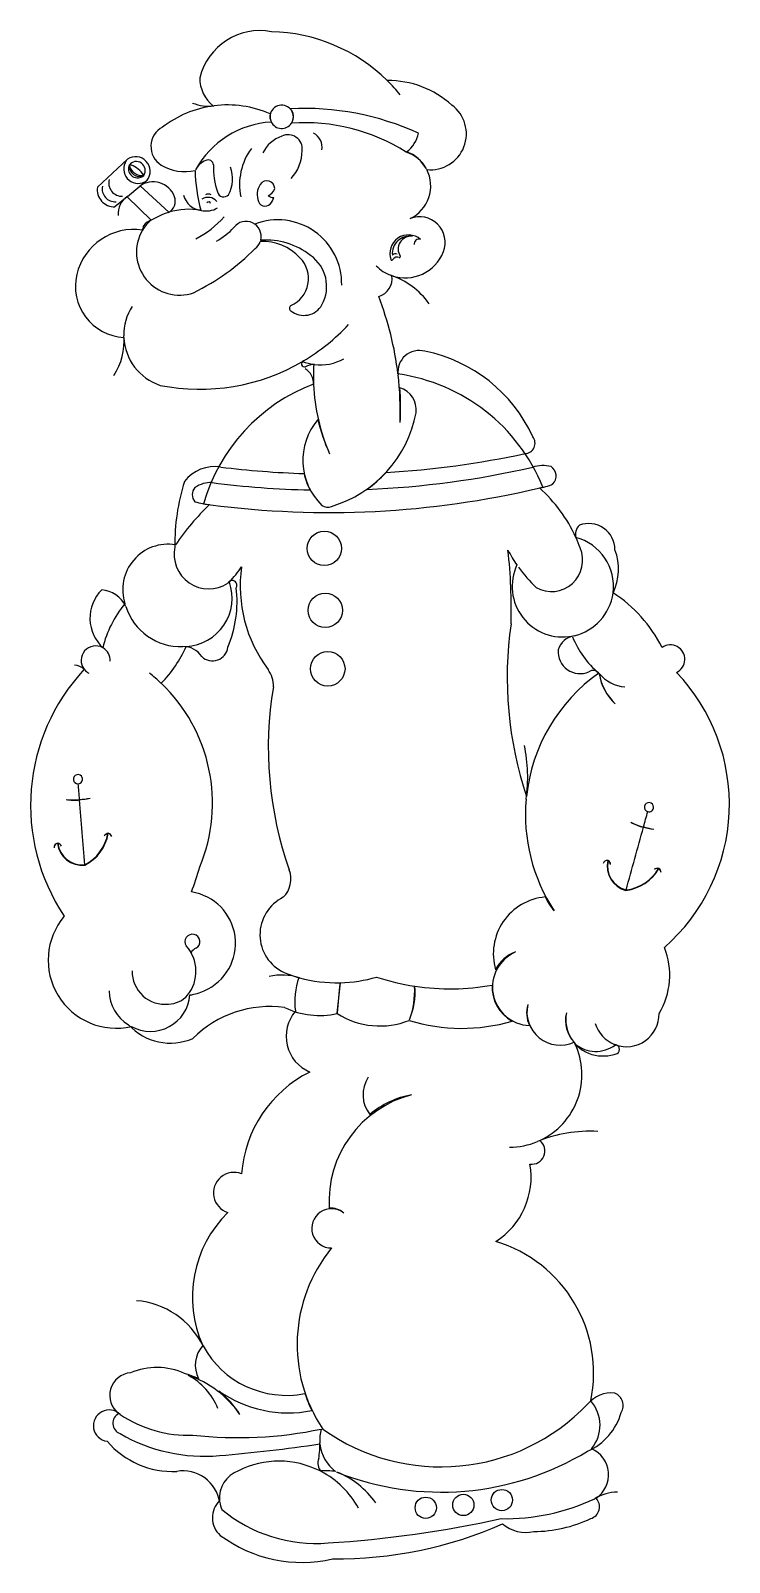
# Model space of a CAD drawing. Extents: x 0 to 0.92, y 0 to 2.02.
import ezdxf

# ---------------------------------------------------------------- set-up
doc = ezdxf.new("R2010")
doc.units = 0
doc.layers.get('0').update_dxf_attribs({"color": 1, "linetype": 'CONTINUOUS'})

msp = doc.modelspace()

# ---------------------------------------------------------------- linework, layer by layer
at = {"linetype": 'CONTINUOUS'}
for p, q in [((0.127597, 1.847166), (0.088066, 1.810404)), ((0.144364, 1.812195), (0.153311, 1.819588)), ((0.148798, 1.825816), (0.149145, 1.825972)), ((0.126995, 1.797845), (0.111039, 1.784662)), ((0.158957, 1.767057), (0.126995, 1.797845)), ((0.127518, 1.798278), (0.143736, 1.811677)), ((0.144364, 1.812195), (0.182193, 1.777454)), ((0.40378, 0.723095), (0.40794, 0.763027))]:
    msp.add_line(p, q, dxfattribs=at)
for centre, radius in [((0.386883, 1.334847), 0.02266), ((0.388023, 1.253327), 0.02266), ((0.391423, 1.176347), 0.02266), ((0.520483, 0.071827), 0.014019), ((0.569963, 0.075627), 0.014019), ((0.620683, 0.081967), 0.014019)]:
    msp.add_circle(centre, radius, dxfattribs=at)
for centre, radius, start, end in [((0.302068, 1.934772), 0.081753, 79.388621, 166.001915), ((0.312112, 1.78998), 0.225203, 45.578904, 88.724888), ((0.270253, 1.954248), 0.047511, 179.639262, 230.909981), ((0.470954, 1.825949), 0.124881, 47.859132, 90.558125), ((0.312112, 1.78998), 0.225203, 39.066309, 45.437229), ((0.259448, 1.778058), 0.140625, 97.827857, 127.550477), ((0.234405, 1.973228), 0.056145, 247.920294, 277.370021), ((0.259448, 1.778058), 0.140625, 66.44796, 97.288894), ((0.330703, 1.903028), 0.015374, 0, 204.128768), ((0.526792, 1.88055), 0.04717, 263.779338, 53.66106), ((0.323934, 1.774535), 0.121882, 93.2991, 151.164203), ((0.330234, 1.903277), 0.015054, 165.807268, 205.725776), ((0.330703, 1.903028), 0.015374, 206.29887, 327.15781), ((0.359693, 1.548662), 0.365553, 65.593387, 92.772281), ((0.331374, 1.903293), 0.014944, 327.139123, 44.6072), ((0.330703, 1.903028), 0.015374, 329.32645, 0), ((0.187514, 1.863995), 0.029027, 118.320651, 237.326315), ((0.345336, 1.83576), 0.044262, 109.249955, 153.445432), ((0.339048, 1.860665), 0.018814, 353.536711, 116.194741), ((0.361451, 1.646886), 0.248445, 57.553988, 94.115793), ((0.362743, 1.862797), 0.02125, 351.203082, 61.926832), ((0.4721, 1.888659), 0.039292, 306.02026, 349.572715), ((0.356886, 1.813548), 0.081724, 144.031532, 191.290294), ((0.302188, 1.859456), 0.055562, 317.484869, 359.063373), ((0.479935, 1.811826), 0.047109, 28.622516, 71.679407), ((0.481703, 1.81485), 0.044146, 26.276537, 72.18885), ((0.141545, 1.834394), 0.018912, 145.36611, 296.996214), ((0.138398, 1.83146), 0.019062, 321.477798, 124.516753), ((0.140875, 1.834785), 0.012124, 162.204398, 312.47886), ((0.143353, 1.838252), 0.01366, 174.202144, 294.706789), ((0.139101, 1.8323), 0.011872, 327.786707, 141.858849), ((0.131645, 1.838288), 0.001597, 57.381355, 172.612677), ((0.147151, 1.843568), 0.017827, 196.53868, 275.302495), ((0.120483, 1.808361), 0.033502, 32.354097, 68.970875), ((0.202861, 1.890904), 0.059985, 238.862124, 283.380614), ((0.241348, 1.820115), 0.027568, 112.804713, 151.364778), ((0.233854, 1.839276), 0.007019, 3.030685, 117.045277), ((0.334922, 1.835194), 0.094165, 177.289349, 199.250961), ((0.22179, 1.821478), 0.04422, 331.750348, 20.358914), ((0.120536, 1.816133), 0.017719, 165.632921, 271.408031), ((0.161395, 1.787642), 0.029824, 20.116726, 126.305484), ((0.426825, 1.835601), 0.210104, 180.832742, 195.343274), ((0.311122, 1.808415), 0.010463, 1.051516, 147.041788), ((0.479935, 1.811826), 0.047109, 295.079936, 27.608318), ((0.109988, 1.806847), 0.022209, 170.783525, 272.711258), ((0.111237, 1.808223), 0.017009, 168.479484, 274.633355), ((0.141426, 1.776078), 0.026196, 122.066983, 186.528573), ((0.174098, 1.7919), 0.016436, 296.848054, 21.410558), ((0.227218, 1.806251), 0.026466, 193.66067, 264.331053), ((0.233838, 1.782376), 0.014596, 39.234068, 124.060851), ((0.233983, 1.793228), 0.008123, 62.107081, 117.892917), ((0.254289, 1.806053), 0.008483, 192.981654, 319.531877), ((0.324391, 1.800451), 0.025935, 148.226375, 200.264889), ((0.306673, 1.813809), 0.015791, 292.763191, 340.769039), ((0.319398, 1.807469), 0.010552, 231.180511, 275.042074), ((0.293886, 1.805705), 0.027849, 321.574076, 341.693109), ((0.217634, 1.667082), 0.115922, 108.151053, 120.134654), ((0.208743, 1.687548), 0.093744, 80.503574, 106.452528), ((0.231338, 1.809164), 0.030015, 257.032941, 299.685178), ((0.234576, 1.788642), 0.002511, 7.918361, 154.878228), ((0.308857, 1.794898), 0.009441, 201.304553, 331.872444), ((0.136144, 1.677242), 0.077591, 81.565095, 166.354216), ((0.13488, 1.759889), 0.013923, 333.71053, 358.811311), ((0.18143, 1.735857), 0.038451, 125.765434, 151.855459), ((0.168765, 1.743333), 0.025753, 111.23586, 140.826288), ((0.163745, 1.849545), 0.119852, 296.778632, 319.399016), ((0.206625, 1.811949), 0.081823, 297.766058, 318.327523), ((0.28365, 1.745454), 0.019982, 346.001346, 142.757005), ((0.325643, 1.68331), 0.084119, 358.799782, 111.194667), ((0.512163, 1.737642), 0.033817, 339.044634, 111.254636), ((0.195928, 1.724832), 0.056509, 149.252392, 289.448636), ((0.28365, 1.745454), 0.019982, 307.243274, 340.557959), ((0.306092, 1.672803), 0.066099, 42.60476, 93.121324), ((0.310214, 1.64654), 0.094354, 51.661345, 94.361823), ((0.497633, 1.72315), 0.024454, 48.792959, 200.597014), ((0.499253, 1.723195), 0.022849, 80.451309, 185.2613), ((0.500899, 1.729006), 0.016859, 82.693414, 213.88135), ((0.511257, 1.735981), 0.006096, 65.937874, 191.479968), ((0.080782, 1.944191), 0.303777, 296.166756, 315.042312), ((0.327129, 1.690164), 0.038889, 293.672207, 44.759107), ((0.339919, 1.679665), 0.050022, 331.17459, 54.814665), ((0.47573, 1.716034), 0.001784, 236.409076, 327.966341), ((0.493349, 1.74511), 0.054057, 251.199604, 338.784541), ((0.480314, 1.717415), 0.005303, 64.459016, 135.986471), ((0.483043, 1.711885), 0.006625, 67.081986, 151.094644), ((0.48601, 1.718997), 0.001082, 249.03244, 34.348089), ((0.126661, 1.680131), 0.067697, 166.836701, 266.681867), ((0.493349, 1.74511), 0.054057, 224.787058, 249.73472), ((0.451249, 1.690464), 0.024922, 286.857372, 8.007756), ((0.442612, 1.599091), 0.10054, 35.168104, 71.432734), ((0.345595, 1.651048), 0.004515, 129.176294, 230.823702), ((0.359805, 1.669167), 0.027541, 231.719659, 330.36218), ((0.059784, 1.513312), 0.42715, 6.882323, 21.032324), ((0.192401, 1.615834), 0.069735, 147.261693, 180.850241), ((0.041239, 1.607458), 0.081765, 326.727645, 5.151639), ((0.222984, 1.812001), 0.267602, 300.610614, 317.014925), ((0.192401, 1.615834), 0.069735, 182.70155, 251.906256), ((0.511985, 1.56721), 0.028253, 74.994159, 187.397742), ((0.480368, 1.399638), 0.198713, 24.423035, 78.701592), ((0.222984, 1.812001), 0.267602, 258.74251, 300.353389), ((0.360834, 1.577904), 0.004104, 112.7457, 287.966841), ((0.381874, 1.639478), 0.06301, 247.942369, 261.818144), ((0.373202, 1.555005), 0.022002, 88.70241, 120.304384), ((0.629259, 1.561916), 0.256802, 176.608188, 182.392812), ((0.381874, 1.639478), 0.06301, 262.545997, 299.333915), ((0.350181, 1.551948), 0.022556, 356.817251, 59.586639), ((0.450105, 1.324453), 0.242406, 22.073466, 81.996517), ((0.059784, 1.513312), 0.42715, 358.287627, 6.757382), ((0.456637, 1.328694), 0.237813, 110.672861, 164.169539), ((0.629259, 1.561916), 0.256802, 182.504253, 203.492564), ((0.477243, 1.517047), 0.0307, 353.454039, 72.922153), ((0.165424, 1.520078), 0.321913, 356.521641, 4.689054), ((0.350923, 1.543295), 0.159617, 286.495044, 349.258991), ((0.441202, 1.450884), 0.082598, 139.517242, 225.921115), ((0.596732, 1.554023), 0.223897, 192.776652, 204.958377), ((0.650979, 1.473198), 0.013436, 271.072149, 39.809532), ((0.398215, 2.634067), 1.201251, 273.339717, 282.159049), ((0.242479, 1.392528), 0.050048, 80.886727, 142.637846), ((0.398215, 2.634067), 1.201251, 262.932039, 268.189236), ((0.438182, 1.449404), 0.079547, 191.59488, 208.194083), ((0.393315, 2.612807), 1.201251, 272.364967, 282.894797), ((0.353171, 1.540029), 0.155859, 305.142089, 317.561695), ((0.674698, 1.401921), 0.042089, 75.129403, 108.435031), ((0.677308, 1.43016), 0.014895, 315.893818, 56.632104), ((0.45311, 1.342365), 0.263042, 162.171586, 181.214331), ((0.226556, 1.40565), 0.013663, 137.389269, 222.610728), ((0.237174, 1.386058), 0.035486, 86.791548, 125.632423), ((0.393315, 2.583368), 1.201251, 262.518512, 283.257371), ((0.393315, 2.612807), 1.201251, 262.626948, 268.79592), ((0.658434, 1.484671), 0.071298, 278.35406, 294.501856), ((0.393315, 2.583368), 1.201251, 283.321574, 283.549102), ((0.543392, 1.270605), 0.191687, 24.287926, 48.621494), ((0.463037, 1.154274), 0.329334, 133.665559, 145.734544), ((0.246042, 1.491626), 0.099703, 252.764373, 264.742094), ((0.393315, 2.583368), 1.201251, 262.082336, 262.458078), ((0.391115, 1.401687), 0.012536, 233.980424, 294.14431), ((0.733956, 1.353487), 0.016252, 132.862861, 196.480896), ((0.735201, 1.333169), 0.034499, 0.051185, 110.890266), ((0.181211, 1.280551), 0.059929, 80.731545, 197.993756), ((0.234598, 1.327085), 0.045518, 167.689094, 303.493445), ((0.795195, 1.419767), 0.187919, 207.65402, 214.570803), ((-0.040836, 1.256354), 0.673901, 358.230772, 6.491979), ((0.686164, 1.319116), 0.041014, 240.13825, 23.617447), ((0.700949, 1.284968), 0.066728, 352.657174, 75.094207), ((0.543392, 1.270605), 0.191687, 19.803444, 24.099921), ((0.701231, 1.307722), 0.073056, 334.34224, 20.411146), ((0.700949, 1.284968), 0.066728, 155.02953, 280.756893), ((0.265349, 1.286279), 0.006311, 329.746479, 153.188425), ((0.153615, 1.39345), 0.149267, 316.418403, 326.261826), ((0.459421, 1.285612), 0.183381, 172.184971, 216.883942), ((0.795195, 1.419767), 0.187919, 215.742508, 226.459047), ((0.13093, 1.242927), 0.052752, 135.043836, 227.889767), ((0.09084, 1.242221), 0.038079, 25.41399, 85.843252), ((0.201788, 1.26934), 0.063596, 272.965013, 19.479532), ((0.116886, 1.2648), 0.154998, 337.225728, 6.780495), ((0.700949, 1.284968), 0.066728, 282.959438, 352.353668), ((0.665465, 1.120085), 0.1865, 26.928665, 56.967384), ((0.237015, 1.168535), 0.146517, 140.34461, 165.922247), ((0.197938, 1.281833), 0.076337, 197.747828, 271.924475), ((1.124841, 1.165077), 0.497118, 171.850428, 198.373555), ((0.719834, 1.194391), 0.025847, 98.725549, 164.726555), ((0.825713, 1.263087), 0.120504, 201.691607, 230.053994), ((0.085656, 1.18745), 0.019108, 61.073031, 217.986758), ((0.085656, 1.18745), 0.019108, 357.293752, 58.793811), ((0.054869, 1.27267), 0.164408, 315.433545, 336.011566), ((0.201535, 1.177335), 0.028222, 32.262347, 92.09769), ((0.239475, 1.207269), 0.020474, 226.571021, 353.074007), ((0.723568, 1.19877), 0.028771, 175.155652, 294.064724), ((0.842581, 1.188818), 0.019102, 295.296071, 124.566859), ((0.2625, 0.996583), 0.2625, 136.975646, 213.780604), ((0.056623, 1.161429), 0.019912, 44.170922, 86.322062), ((0.085656, 1.18745), 0.019108, 219.466942, 242.19594), ((0.021618, 0.999533), 0.217956, 46.502469, 51.686412), ((0.281655, 1.153521), 0.0381, 358.536055, 35.318768), ((0.880739, 0.983868), 0.22899, 125.322551, 173.854966), ((0.740734, 1.164694), 0.009511, 29.655445, 124.844219), ((0.81654, 1.180371), 0.068287, 188.48116, 227.035966), ((0.78627, 1.200196), 0.047779, 218.734623, 265.766868), ((0.669731, 0.998194), 0.250633, 311.176643, 43.761835), ((0.021618, 0.999533), 0.217956, 337.335694, 46.372767), ((0.795746, 1.07261), 0.482668, 170.466987, 199.49301), ((0.814749, 1.17965), 0.066543, 188.860523, 227.741074), ((0.450055, 1.033362), 0.204651, 352.005219, 11.91096), ((0.062348, 1.03108), 0.006032, 19.999999, 271.046987), ((0.062348, 1.03108), 0.006032, 274.707422, 19.999999), ((-15.632453, -0.264343), 15.748171, 4.620583, 4.696457), ((0.057635, 1.098086), 0.094314, 263.360538, 282.712786), ((0.058394, 1.073834), 0.070403, 260.463773, 275.044177), ((0.056877, 1.117349), 0.113326, 273.875833, 280.943029), ((-15.632453, -0.264343), 15.748171, 4.307162, 4.618472), ((0.880739, 0.983868), 0.22899, 174.730473, 213.47968), ((-14.376901, 5.144811), 15.748171, 344.620582, 344.696452), ((0.814448, 0.994172), 0.006032, 0, 251.046963), ((0.814448, 0.994172), 0.006032, 254.707426, 0), ((0.832936, 1.05875), 0.094314, 243.360542, 262.71279), ((0.825355, 1.035701), 0.070403, 240.463777, 255.044181), ((0.838812, 1.077111), 0.113326, 253.875837, 260.943033), ((0.044941, 0.969823), 0.05776, 297.086618, 349.801499), ((0.045017, 0.969567), 0.05807, 296.898351, 350.178717), ((0.104706, 0.949866), 0.01037, 103.501955, 139.469772), ((0.105809, 0.947307), 0.01293, 108.114846, 134.019855), ((0.09976, 0.952255), 0.00781, 25.083509, 71.519245), ((0.099892, 0.952914), 0.00743, 20.902098, 71.213526), ((-14.376901, 5.144811), 15.748171, 344.307159, 344.618479), ((0.036868, 0.941033), 0.005986, 103.848662, 182.484131), ((0.036978, 0.94073), 0.006091, 104.439125, 179.596314), ((0.035147, 0.941256), 0.005596, 15.932859, 87.050734), ((0.06798, 0.950344), 0.032732, 186.518246, 275.800908), ((0.03475, 0.940418), 0.006247, 22.342531, 81.365605), ((0.067941, 0.950788), 0.032525, 187.408793, 274.955385), ((-0.050328, 0.988238), 0.28258, 338.036307, 345.093751), ((0.308639, 0.899793), 0.034188, 314.832543, 20.109844), ((0.759706, 0.917949), 0.006091, 84.439129, 159.596318), ((0.759707, 0.918271), 0.005986, 83.848666, 162.484121), ((0.792127, 0.91638), 0.032732, 166.51825, 255.800912), ((0.792242, 0.91681), 0.032525, 167.408797, 254.955389), ((0.758166, 0.919069), 0.005596, 355.932851, 67.050738), ((0.757506, 0.918417), 0.006247, 2.34253, 61.365602), ((0.777123, 0.942297), 0.05807, 276.898355, 330.178721), ((0.77714, 0.942563), 0.05776, 277.086622, 329.801503), ((0.826475, 0.903369), 0.01037, 83.501952, 119.469776), ((0.826636, 0.900587), 0.01293, 88.114843, 114.019859), ((0.822644, 0.907306), 0.00781, 5.08351, 51.519246), ((0.822993, 0.907881), 0.00743, 0.902098, 51.213527), ((0.20178, 0.815133), 0.068147, 293.307256, 81.593235), ((0.356914, 0.826287), 0.054872, 116.136083, 245.021398), ((0.684549, 0.801167), 0.075124, 95.166856, 196.148963), ((0.75441, 0.912589), 0.08492, 205.53382, 220.403087), ((0.112662, 0.792796), 0.08953, 139.762787, 282.961159), ((0.213082, 0.817185), 0.009815, 298.350613, 214.544138), ((0.167243, 0.778047), 0.050522, 321.428784, 41.644562), ((0.222768, 0.796719), 0.012852, 113.014366, 152.496869), ((0.743749, 0.773087), 0.098026, 328.964313, 21.835538), ((0.658771, 0.757241), 0.050452, 113.388571, 267.940453), ((0.653587, 0.760184), 0.045834, 108.896882, 154.005685), ((0.176767, 0.777745), 0.043031, 178.931982, 276.69416), ((0.33129, 0.698324), 0.074876, 72.161386, 103.272713), ((0.403325, 0.948042), 0.185073, 247.915841, 254.296877), ((0.447003, 0.737985), 0.099044, 161.216192, 187.213819), ((0.403325, 0.948042), 0.185073, 254.61612, 271.342625), ((0.403325, 0.948042), 0.185073, 271.42904, 286.453079), ((0.552827, 1.066983), 0.311928, 251.866122, 261.322901), ((0.155924, 0.752794), 0.052465, 180.448202, 239.179428), ((0.157878, 0.75133), 0.052229, 241.233457, 355.184371), ((0.18093, 0.769616), 0.034619, 271.411992, 318.214006), ((0.199685, 0.815762), 0.069573, 278.461321, 294.687255), ((1.103836, 0.675198), 0.701692, 172.810179, 176.086047), ((0.395534, 0.752717), 0.110392, 339.55067, 3.067513), ((0.408265, 0.751862), 0.098232, 337.422956, 3.902898), ((0.552827, 1.066983), 0.311928, 261.416119, 280.158213), ((0.658937, 0.757269), 0.051166, 177.00244, 240.942573), ((0.31507, 0.588247), 0.143488, 82.17723, 134.948391), ((0.380417, 0.825496), 0.105558, 244.275131, 282.766253), ((0.693407, 0.723684), 0.040161, 164.306279, 204.827251), ((0.697754, 0.724862), 0.044088, 167.30924, 294.508331), ((0.183939, 0.758075), 0.074479, 222.519381, 293.55246), ((0.387564, 0.692511), 0.050975, 139.602127, 247.118321), ((0.460038, 0.810883), 0.104748, 237.491114, 291.685114), ((0.568076, 0.936759), 0.233732, 252.744402, 286.404694), ((0.744918, 0.713179), 0.040524, 165.175243, 224.557714), ((0.752871, 0.714733), 0.047945, 169.40619, 253.59905), ((0.784857, 0.721775), 0.042893, 196.562654, 248.464551), ((0.784857, 0.721775), 0.042893, 249.965034, 1.032175), ((0.630623, 0.642046), 0.095498, 294.762442, 25.289289), ((0.744389, 0.714289), 0.041724, 228.914063, 308.148001), ((0.754202, 0.719876), 0.053255, 253.787645, 290.210394), ((0.76896, 0.675336), 0.006542, 303.808153, 88.672624), ((0.441341, 0.498892), 0.164086, 116.649386, 175.57672), ((0.479197, 0.615525), 0.041439, 146.248762, 218.752039), ((0.538254, 0.474914), 0.145296, 104.553626, 183.371619), ((0.522209, 0.501351), 0.116016, 100.160339, 130.487677), ((0.736497, 0.386405), 0.181199, 86.676911, 112.400626), ((0.630623, 0.642046), 0.095498, 270.071991, 292.679562), ((0.660071, 0.541526), 0.017374, 262.109165, 52.599779), ((0.559344, 0.506972), 0.099859, 302.187131, 10.002389), ((0.267875, 0.486354), 0.027057, 68.609332, 252.510564), ((0.396103, 0.439767), 0.025888, 50.979344, 270.662666), ((0.395648, 0.44195), 0.024541, 46.943217, 95.702971), ((0.368733, 0.349384), 0.15568, 134.434187, 204.207917), ((0.551508, 0.286841), 0.200491, 140.680628, 213.717931), ((0.560787, 0.249297), 0.180731, 348.267931, 73.361067), ((0.130699, 0.237381), 0.107471, 26.260814, 85.356027), ((0.256748, 0.25937), 0.039819, 138.897607, 205.947511), ((0.337053, 0.345261), 0.125435, 208.747561, 281.161814), ((0.133879, 0.219871), 0.029753, 94.116551, 233.664788), ((0.166191, 0.169644), 0.087013, 65.116592, 113.321752), ((0.180495, 0.159433), 0.091895, 63.886004, 75.95003), ((0.166191, 0.169644), 0.087013, 22.218971, 61.681792), ((0.164368, 0.118387), 0.134925, 34.364943, 71.37142), ((0.161867, 0.121005), 0.135559, 32.85487, 50.496244), ((0.339331, 0.355604), 0.158821, 234.940421, 281.215745), ((0.575909, 0.294446), 0.226411, 198.608487, 204.705769), ((0.764321, 0.184057), 0.038975, 82.512797, 141.021126), ((0.763083, 0.206441), 0.017443, 328.781319, 68.766611), ((0.540322, 0.393648), 0.267904, 234.498371, 316.304776), ((0.702067, 0.180473), 0.047974, 319.862048, 41.956749), ((0.103404, 0.180021), 0.020699, 45.084559, 262.493951), ((0.122688, 0.183047), 0.014377, 116.601342, 249.884301), ((0.207239, 0.327033), 0.159618, 236.01593, 272.335324), ((0.701069, 0.219515), 0.080046, 294.018279, 343.96207), ((0.228742, 0.360579), 0.220939, 239.841191, 275.19384), ((0.273431, 0.6957), 0.531514, 263.552193, 281.868219), ((0.433247, 0.161459), 0.052432, 164.413554, 184.317354), ((0.187058, 0.233217), 0.113543, 220.484667, 272.696532), ((0.074127, 2.207861), 2.074675, 274.828043, 278.508777), ((0.285885, 0.154191), 0.095137, 349.405895, 2.000661), ((0.433247, 0.161459), 0.052432, 185.953034, 233.069141), ((0.540929, 0.463847), 0.371369, 248.260274, 301.261858), ((0.72407, 0.115416), 0.037152, 303.810339, 66.737532), ((0.327308, 0.014034), 0.119224, 63.060568, 116.697689), ((0.39415, 0.130715), 0.015918, 157.913113, 224.489836), ((0.200727, 0.071639), 0.048875, 8.75105, 99.809732), ((0.286805, 0.084668), 0.038183, 110.003926, 185.049359), ((0.388448, 0.038455), 0.082175, 80.689492, 94.974532), ((0.327308, 0.014034), 0.119224, 28.842219, 62.264469), ((0.360412, 0.012225), 0.114995, 35.075805, 68.060759), ((0.270953, 0.058889), 0.031538, 134.697655, 227.739066), ((0.625269, 0.334818), 0.277326, 268.858348, 295.118513), ((0.732866, 0.073219), 0.016413, 287.284996, 43.645821), ((0.77292, 0.037111), 0.05539, 89.710655, 122.706343), ((0.286805, 0.084668), 0.038183, 188.422134, 203.328038), ((0.376095, 0.220485), 0.195565, 230.51618, 274.589423), ((0.297776, 1.523315), 1.500712, 273.589948, 282.388734), ((0.401016, 0.557002), 0.552464, 269.660568, 293.548936), ((0.652156, 0.086192), 0.046856, 229.527933, 283.058148), ((0.661073, 0.221854), 0.181314, 270.527592, 295.014913), ((0.357436, 0.180905), 0.180905, 233.465811, 282.873951)]:
    msp.add_arc(centre, radius, start, end, dxfattribs=at)

doc.saveas('drawing.dxf')
